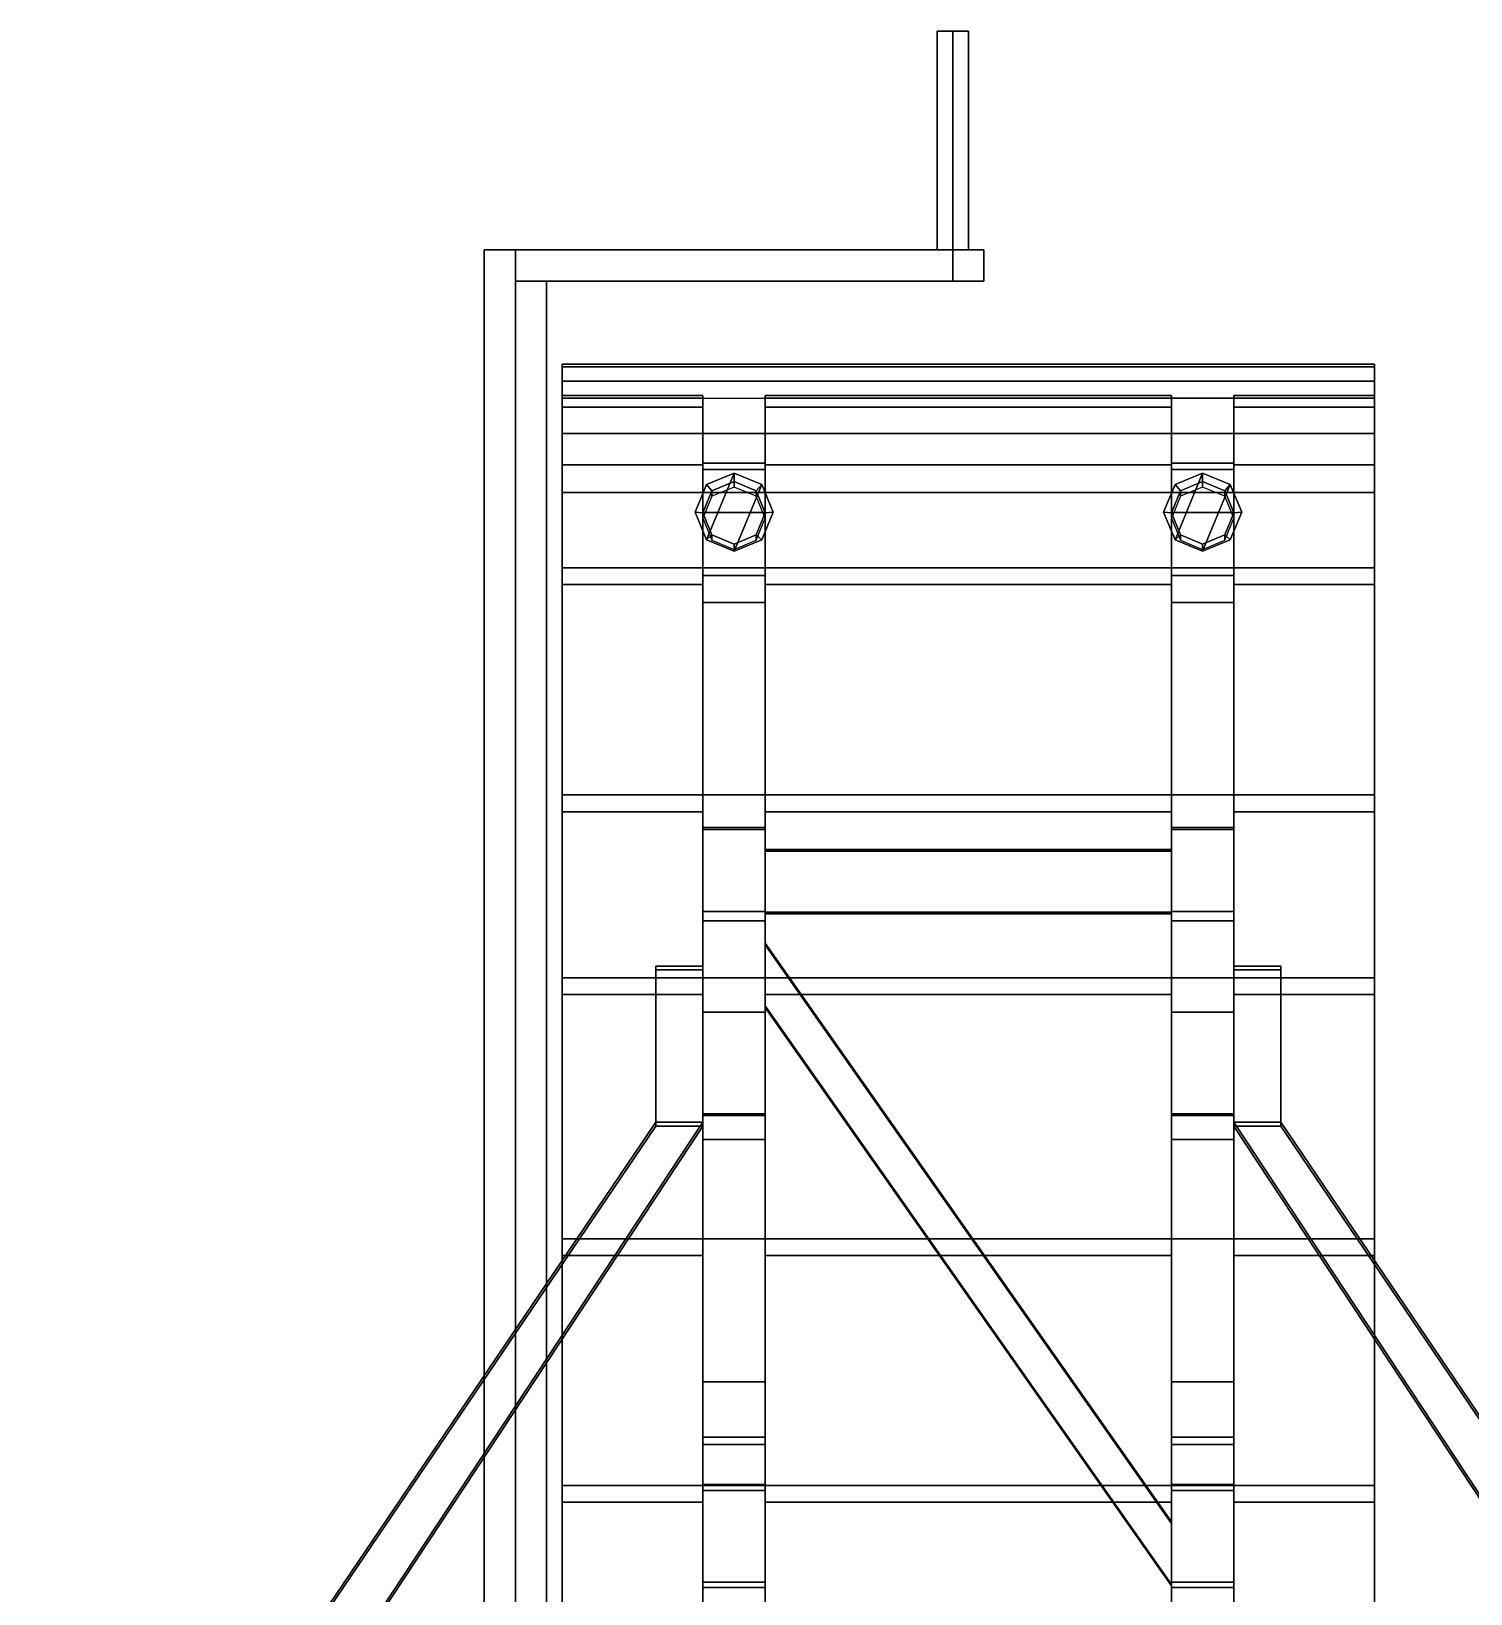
# Model space of a CAD drawing. Header units: millimetres. Extents: x -1 to 1, y -2.1 to 9.2.
# Drawn here: x -0.6 to 0.322, y 2.18 to 3.18 of the extents above; entities that cross this region are included whole.
import ezdxf

# ---------------------------------------------------------------- set-up
doc = ezdxf.new("R2010")
doc.units = ezdxf.units.MM
doc.layers.add('t2', color=1, linetype='Continuous')
doc.layers.add('tail', color=1, linetype='Continuous')

msp = doc.modelspace()

# ---------------------------------------------------------------- linework, layer by layer
at = {"layer": 't2'}
for points in [[(-0.1699999999999999, 2.903443832020124, 1.02773094739508), (-0.1699999999999999, 2.903443832020124, 1.02773094739508), (-0.1699999999999999, 2.946878488965033, 1.074630480038447), (-0.1699999999999999, 2.945133514129908, 1.124600021389402)], [(-0.1699999999999999, 2.903443832020124, 1.02773094739508), (-0.1699999999999999, 2.899351912383253, 1.002928147311986), (-0.1699999999999999, 2.939327545464017, 1.004324127180086), (-0.1699999999999999, 2.946878488965033, 1.074630480038447)], [(-0.1699999999999999, 2.136324934178491, 1.076343612519995), (-0.1699999999999999, 2.315167702381241, 1.075975791392374), (-0.1699999999999999, 2.945133514129908, 1.124600021389402), (-0.1699999999999999, 1.944338747587218, 1.129904092478446)], [(-0.1699999999999999, 2.945133514129908, 1.124600021389402), (-0.1699999999999999, 2.315167702381241, 1.075975791392374), (-0.1699999999999999, 2.551978934145131, 1.074503523782494)], [(-0.1699999999999999, 2.945133514129908, 1.124600021389402), (-0.1699999999999999, 2.551978934145131, 1.074503523782494), (-0.1699999999999999, 2.670129241281994, 1.074972278796082)], [(-0.1699999999999999, 2.670129241281994, 1.074972278796082), (-0.1699999999999999, 2.83151530599259, 1.074057074516429), (-0.1699999999999999, 2.945133514129908, 1.124600021389402)], [(-0.1699999999999999, 2.83151530599259, 1.074057074516429), (-0.1699999999999999, 2.903443832020124, 1.02773094739508), (-0.1699999999999999, 2.945133514129908, 1.124600021389402)], [(-0.1299999999999999, 2.945133514129908, 1.124600021389402), (-0.1299999999999999, 1.944338747587218, 1.129904092478446), (-0.1699999999999999, 1.944338747587218, 1.129904092478446), (-0.1699999999999999, 2.945133514129908, 1.124600021389402)], [(-0.1299999999999999, 2.945133514129908, 1.124600021389402), (-0.1299999999999999, 2.946878488965033, 1.074630480038447), (-0.1299999999999999, 2.903443832020124, 1.02773094739508)], [(-0.1299999999999999, 2.946878488965033, 1.074630480038447), (-0.1299999999999999, 2.939327545464017, 1.004324127180086), (-0.1299999999999999, 2.899351912383253, 1.002928147311986), (-0.1299999999999999, 2.903443832020124, 1.02773094739508)], [(-0.1299999999999999, 1.944338747587218, 1.129904092478446), (-0.1299999999999999, 2.945133514129908, 1.124600021389402), (-0.1299999999999999, 2.315167702381241, 1.075975791392374), (-0.1299999999999999, 2.136324934178491, 1.076343612519995)], [(-0.1299999999999999, 2.551978934145131, 1.074503523782494), (-0.1299999999999999, 2.551978934145131, 1.074503523782494), (-0.1299999999999999, 2.315167702381241, 1.075975791392374), (-0.1299999999999999, 2.945133514129908, 1.124600021389402)], [(-0.1299999999999999, 2.670129241281994, 1.074972278796082), (-0.1299999999999999, 2.670129241281994, 1.074972278796082), (-0.1299999999999999, 2.551978934145131, 1.074503523782494), (-0.1299999999999999, 2.945133514129908, 1.124600021389402)], [(-0.1299999999999999, 2.945133514129908, 1.124600021389402), (-0.1299999999999999, 2.945133514129908, 1.124600021389402), (-0.1299999999999999, 2.83151530599259, 1.074057074516429), (-0.1299999999999999, 2.670129241281994, 1.074972278796082)], [(-0.1299999999999999, 2.945133514129908, 1.124600021389402), (-0.1299999999999999, 2.945133514129908, 1.124600021389402), (-0.1299999999999999, 2.903443832020124, 1.02773094739508), (-0.1299999999999999, 2.83151530599259, 1.074057074516429)], [(-0.1699999999999999, 2.899351912383253, 1.002928147311986), (-0.1699999999999999, 2.871813152341856, 0.9319238045195739), (-0.1699999999999999, 2.902492867086478, 0.912982972880267), (-0.1699999999999999, 2.939327545464017, 1.004324127180086)], [(-0.1299999999999999, 2.939327545464017, 1.004324127180086), (-0.1299999999999999, 2.902492867086478, 0.912982972880267), (-0.1299999999999999, 2.871813152341856, 0.9319238045195739), (-0.1299999999999999, 2.899351912383253, 1.002928147311986)], [(-0.1299999999999999, 2.903443832020124, 1.02773094739508), (-0.1299999999999999, 2.899351912383253, 1.002928147311986), (-0.1699999999999999, 2.899351912383253, 1.002928147311986), (-0.1699999999999999, 2.903443832020124, 1.02773094739508)], [(-0.1299999999999999, 2.83151530599259, 1.074057074516429), (-0.1299999999999999, 2.903443832020124, 1.02773094739508), (-0.1699999999999999, 2.903443832020124, 1.02773094739508), (-0.1699999999999999, 2.83151530599259, 1.074057074516429)], [(-0.1699999999999999, 2.871813152341856, 0.9319238045195739), (-0.1699999999999999, 2.814292667489885, 0.8598724768260873), (-0.1699999999999999, 2.825682555628176, 0.8202458387123484), (-0.1699999999999999, 2.902492867086478, 0.912982972880267)], [(-0.1299999999999999, 2.902492867086478, 0.912982972880267), (-0.1299999999999999, 2.825682555628176, 0.8202458387123484), (-0.1299999999999999, 2.814292667489885, 0.8598724768260873), (-0.1299999999999999, 2.871813152341856, 0.9319238045195739)], [(-0.1299999999999999, 2.899351912383253, 1.002928147311986), (-0.1299999999999999, 2.871813152341856, 0.9319238045195739), (-0.1699999999999999, 2.871813152341856, 0.9319238045195739), (-0.1699999999999999, 2.899351912383253, 1.002928147311986)], [(-0.1299999999999999, 2.871813152341856, 0.9319238045195739), (-0.1299999999999999, 2.814292667489885, 0.8598724768260873), (-0.1699999999999999, 2.814292667489885, 0.8598724768260873), (-0.1699999999999999, 2.871813152341856, 0.9319238045195739)], [(-0.1299999999999999, 2.670129241281994, 1.074972278796082), (-0.1299999999999999, 2.83151530599259, 1.074057074516429), (-0.1699999999999999, 2.83151530599259, 1.074057074516429), (-0.1699999999999999, 2.670129241281994, 1.074972278796082)], [(-0.1699999999999999, 2.814292667489885, 0.8598724768260873), (-0.1699999999999999, 2.668920978008346, 0.7247167448082297), (-0.1699999999999999, 2.680310866146637, 0.6850901066944908), (-0.1699999999999999, 2.825682555628176, 0.8202458387123484)], [(-0.1299999999999999, 2.825682555628176, 0.8202458387123484), (-0.1299999999999999, 2.680310866146637, 0.6850901066944908), (-0.1299999999999999, 2.668920978008346, 0.7247167448082297), (-0.1299999999999999, 2.814292667489885, 0.8598724768260873)], [(-0.1299999999999999, 2.814292667489885, 0.8598724768260873), (-0.1299999999999999, 2.668920978008346, 0.7247167448082297), (-0.1699999999999999, 2.668920978008346, 0.7247167448082297), (-0.1699999999999999, 2.814292667489885, 0.8598724768260873)], [(-0.1699999999999999, 2.668920978008346, 0.7247167448082297), (-0.1699999999999999, 2.6103535082553, 0.6826471419253157), (-0.1699999999999999, 2.563175926640545, 0.6009509009286631), (-0.1699999999999999, 2.680310866146637, 0.6850901066944908)], [(-0.1299999999999999, 2.680310866146637, 0.6850901066944908), (-0.1299999999999999, 2.563175926640545, 0.6009509009286631), (-0.1299999999999999, 2.6103535082553, 0.6826471419253157), (-0.1299999999999999, 2.668920978008346, 0.7247167448082297)], [(-0.1699999999999999, 2.616398385414834, 0.9809229254827547), (-0.1699999999999999, 2.6103535082553, 0.6826471419253157), (-0.1699999999999999, 2.668920978008346, 0.7247167448082297), (-0.1699999999999999, 2.670129241281994, 1.074972278796082)], [(-0.1699999999999999, 2.551978934145131, 1.074503523782494), (-0.1699999999999999, 2.616398385414834, 0.9809229254827547), (-0.1699999999999999, 2.670129241281994, 1.074972278796082)], [(-0.1299999999999999, 2.668920978008346, 0.7247167448082297), (-0.1299999999999999, 2.670129241281994, 1.074972278796082), (-0.1699999999999999, 2.670129241281994, 1.074972278796082), (-0.1699999999999999, 2.668920978008346, 0.7247167448082297)], [(-0.1299999999999999, 2.670129241281994, 1.074972278796082), (-0.1299999999999999, 2.668920978008346, 0.7247167448082297), (-0.1299999999999999, 2.6103535082553, 0.6826471419253157), (-0.1299999999999999, 2.616398385414834, 0.9809229254827547)], [(-0.1299999999999999, 2.670129241281994, 1.074972278796082), (-0.1299999999999999, 2.670129241281994, 1.074972278796082), (-0.1299999999999999, 2.616398385414834, 0.9809229254827547), (-0.1299999999999999, 2.551978934145131, 1.074503523782494)], [(-0.1299999999999999, 2.616398385414834, 0.9809229254827547), (-0.1299999999999999, 2.6103535082553, 0.6826471419253157), (-0.1699999999999999, 2.6103535082553, 0.6826471419253157), (-0.1699999999999999, 2.616398385414834, 0.9809229254827547)], [(-0.1299999999999999, 2.551978934145131, 1.074503523782494), (-0.1299999999999999, 2.616398385414834, 0.9809229254827547), (-0.1699999999999999, 2.616398385414834, 0.9809229254827547), (-0.1699999999999999, 2.551978934145131, 1.074503523782494)], [(-0.1699999999999999, 2.486757858445831, 0.7325291391959978), (-0.1699999999999999, 2.485850197892884, 0.6235653319019472), (-0.1699999999999999, 2.6103535082553, 0.6826471419253157)], [(-0.1699999999999999, 2.6103535082553, 0.6826471419253157), (-0.1699999999999999, 2.275206953535115, 1.021156906846566), (-0.1699999999999999, 2.245695284514908, 0.9822631412171909), (-0.1699999999999999, 2.486757858445831, 0.7325291391959978)], [(-0.1299999999999999, 2.6103535082553, 0.6826471419253157), (-0.1299999999999999, 2.275206953535115, 1.021156906846566), (-0.1699999999999999, 2.275206953535115, 1.021156906846566), (-0.1699999999999999, 2.6103535082553, 0.6826471419253157)], [(-0.1699999999999999, 2.6103535082553, 0.6826471419253157), (-0.1699999999999999, 2.47046556055806, 0.5927223397205625), (-0.1699999999999999, 2.396071445783499, 0.5150667203277102), (-0.1699999999999999, 2.563175926640545, 0.6009509009286631)], [(-0.1699999999999999, 2.485850197892884, 0.6235653319019472), (-0.1699999999999999, 2.47046556055806, 0.5927223397205625), (-0.1699999999999999, 2.6103535082553, 0.6826471419253157)], [(-0.1299999999999999, 2.6103535082553, 0.6826471419253157), (-0.1299999999999999, 2.6103535082553, 0.6826471419253157), (-0.1299999999999999, 2.485850197892884, 0.6235653319019472), (-0.1299999999999999, 2.486757858445831, 0.7325291391959978)], [(-0.1299999999999999, 2.486757858445831, 0.7325291391959978), (-0.1299999999999999, 2.245695284514908, 0.9822631412171909), (-0.1299999999999999, 2.275206953535115, 1.021156906846566), (-0.1299999999999999, 2.6103535082553, 0.6826471419253157)], [(-0.1299999999999999, 2.563175926640545, 0.6009509009286631), (-0.1299999999999999, 2.396071445783499, 0.5150667203277102), (-0.1299999999999999, 2.47046556055806, 0.5927223397205625), (-0.1299999999999999, 2.6103535082553, 0.6826471419253157)], [(-0.1299999999999999, 2.6103535082553, 0.6826471419253157), (-0.1299999999999999, 2.6103535082553, 0.6826471419253157), (-0.1299999999999999, 2.47046556055806, 0.5927223397205625), (-0.1299999999999999, 2.485850197892884, 0.6235653319019472)], [(-0.1299999999999999, 2.315167702381241, 1.075975791392374), (-0.1299999999999999, 2.551978934145131, 1.074503523782494), (-0.1699999999999999, 2.551978934145131, 1.074503523782494), (-0.1699999999999999, 2.315167702381241, 1.075975791392374)], [(-0.1299999999999999, 2.486757858445831, 0.7325291391959978), (-0.1299999999999999, 2.485850197892884, 0.6235653319019472), (-0.1699999999999999, 2.485850197892884, 0.6235653319019472), (-0.1699999999999999, 2.486757858445831, 0.7325291391959978)], [(-0.1299999999999999, 2.245695284514908, 0.9822631412171909), (-0.1299999999999999, 2.486757858445831, 0.7325291391959978), (-0.1699999999999999, 2.486757858445831, 0.7325291391959978), (-0.1699999999999999, 2.245695284514908, 0.9822631412171909)], [(-0.1299999999999999, 2.485850197892884, 0.6235653319019472), (-0.1299999999999999, 2.47046556055806, 0.5927223397205625), (-0.1699999999999999, 2.47046556055806, 0.5927223397205625), (-0.1699999999999999, 2.485850197892884, 0.6235653319019472)], [(-0.1699999999999999, 2.47046556055806, 0.5927223397205625), (-0.1699999999999999, 2.279813210990147, 0.5059174690239379), (-0.1699999999999999, 2.238262883262594, 0.4495193512341645), (-0.1699999999999999, 2.396071445783499, 0.5150667203277102)], [(-0.1299999999999999, 2.47046556055806, 0.5927223397205625), (-0.1299999999999999, 2.279813210990147, 0.5059174690239379), (-0.1699999999999999, 2.279813210990147, 0.5059174690239379), (-0.1699999999999999, 2.47046556055806, 0.5927223397205625)], [(-0.1299999999999999, 2.396071445783499, 0.5150667203277102), (-0.1299999999999999, 2.238262883262594, 0.4495193512341645), (-0.1299999999999999, 2.279813210990147, 0.5059174690239379), (-0.1299999999999999, 2.47046556055806, 0.5927223397205625)], [(-0.1699999999999999, 2.275206953535115, 1.021156906846566), (-0.1699999999999999, 2.315167702381241, 1.075975791392374), (-0.1699999999999999, 2.136324934178491, 1.076343612519995), (-0.1699999999999999, 2.18690441750466, 0.9817123486456898)], [(-0.1299999999999999, 2.275206953535115, 1.021156906846566), (-0.1299999999999999, 2.315167702381241, 1.075975791392374), (-0.1699999999999999, 2.315167702381241, 1.075975791392374), (-0.1699999999999999, 2.275206953535115, 1.021156906846566)], [(-0.1299999999999999, 2.18690441750466, 0.9817123486456898), (-0.1299999999999999, 2.136324934178491, 1.076343612519995), (-0.1299999999999999, 2.315167702381241, 1.075975791392374), (-0.1299999999999999, 2.275206953535115, 1.021156906846566)], [(-0.1699999999999999, 2.279813210990147, 0.5059174690239379), (-0.1699999999999999, 2.098275856941766, 0.4467041245814187), (-0.1699999999999999, 2.079756330807638, 0.4039597986810005), (-0.1699999999999999, 2.238262883262594, 0.4495193512341645)], [(-0.1699999999999999, 2.279813210990147, 0.5059174690239379), (-0.1699999999999999, 2.2496274755236, 0.5131258613485765), (-0.1699999999999999, 2.098275856941766, 0.4467041245814187)], [(-0.1299999999999999, 2.279813210990147, 0.5059174690239379), (-0.1299999999999999, 2.2496274755236, 0.5131258613485765), (-0.1699999999999999, 2.2496274755236, 0.5131258613485765), (-0.1699999999999999, 2.279813210990147, 0.5059174690239379)], [(-0.1699999999999999, 2.18690441750466, 0.9817123486456898), (-0.1699999999999999, 2.245695284514908, 0.9822631412171909), (-0.1699999999999999, 2.275206953535115, 1.021156906846566)], [(-0.1299999999999999, 2.238262883262594, 0.4495193512341645), (-0.1299999999999999, 2.079756330807638, 0.4039597986810005), (-0.1299999999999999, 2.098275856941766, 0.4467041245814187), (-0.1299999999999999, 2.279813210990147, 0.5059174690239379)], [(-0.1299999999999999, 2.098275856941766, 0.4467041245814187), (-0.1299999999999999, 2.098275856941766, 0.4467041245814187), (-0.1299999999999999, 2.2496274755236, 0.5131258613485765), (-0.1299999999999999, 2.279813210990147, 0.5059174690239379)], [(-0.1299999999999999, 2.18690441750466, 0.9817123486456898), (-0.1299999999999999, 2.275206953535115, 1.021156906846566), (-0.1299999999999999, 2.245695284514908, 0.9822631412171909), (-0.1299999999999999, 2.18690441750466, 0.9817123486456898)], [(-0.1699999999999999, 2.2496274755236, 0.5131258613485765), (-0.1699999999999999, 2.183559922576699, 0.5833217713686136), (-0.1699999999999999, 2.126235922488343, 0.505643856218035), (-0.1699999999999999, 2.098275856941766, 0.4467041245814187)], [(-0.1299999999999999, 2.2496274755236, 0.5131258613485765), (-0.1299999999999999, 2.183559922576699, 0.5833217713686136), (-0.1699999999999999, 2.183559922576699, 0.5833217713686136), (-0.1699999999999999, 2.2496274755236, 0.5131258613485765)], [(-0.1299999999999999, 2.18690441750466, 0.9817123486456898), (-0.1299999999999999, 2.245695284514908, 0.9822631412171909), (-0.1699999999999999, 2.245695284514908, 0.9822631412171909), (-0.1699999999999999, 2.18690441750466, 0.9817123486456898)], [(-0.1299999999999999, 2.098275856941766, 0.4467041245814187), (-0.1299999999999999, 2.126235922488343, 0.505643856218035), (-0.1299999999999999, 2.183559922576699, 0.5833217713686136), (-0.1299999999999999, 2.2496274755236, 0.5131258613485765)], [(-0.1699999999999999, 2.183559922576699, 0.5833217713686136), (-0.1699999999999999, 2.18690441750466, 0.9817123486456898), (-0.1699999999999999, 2.136324934178491, 1.076343612519995), (-0.1699999999999999, 2.126235922488343, 0.505643856218035)], [(-0.1299999999999999, 2.183559922576699, 0.5833217713686136), (-0.1299999999999999, 2.18690441750466, 0.9817123486456898), (-0.1699999999999999, 2.18690441750466, 0.9817123486456898), (-0.1699999999999999, 2.183559922576699, 0.5833217713686136)], [(-0.1299999999999999, 2.126235922488343, 0.505643856218035), (-0.1299999999999999, 2.136324934178491, 1.076343612519995), (-0.1299999999999999, 2.18690441750466, 0.9817123486456898), (-0.1299999999999999, 2.183559922576699, 0.5833217713686136)]]:
    msp.add_3dface(points, dxfattribs=at)
at = {"layer": 'tail'}
for points in [[(-0.009999999999999953, 3.18, 0.7300000000000002), (-0.01999999999999996, 3.18, 0.7200000000000002), (-0.01999999999999996, 3.04, 0.7200000000000002), (-0.009999999999999953, 3.04, 0.7300000000000002)], [(-0.01999999999999996, 3.18, 0.7200000000000002), (-0.009999999999999953, 3.18, 0.7100000000000002), (-0.009999999999999953, 3.04, 0.7100000000000002), (-0.01999999999999996, 3.04, 0.7200000000000002)], [(-0.009999999999999953, 3.18, 0.7100000000000002), (-0.01999999999999996, 3.18, 0.7200000000000002), (-0.009999999999999953, 3.18, 0.7300000000000002), (5.551115123125783e-17, 3.18, 0.7200000000000002)], [(-0.009999999999999953, 3.18, 0.7100000000000002), (5.551115123125783e-17, 3.18, 0.7200000000000002), (5.551115123125783e-17, 3.04, 0.7200000000000002), (-0.009999999999999953, 3.04, 0.7100000000000002)], [(5.551115123125783e-17, 3.18, 0.7200000000000002), (-0.009999999999999953, 3.18, 0.7300000000000002), (-0.009999999999999953, 3.04, 0.7300000000000002), (5.551115123125783e-17, 3.04, 0.7200000000000002)], [(-0.29, 3.04, 0.7400000000000002), (-0.31, 3.04, 0.7200000000000002), (-0.31, 1.59, 0.7200000000000002), (-0.29, 1.59, 0.7400000000000002)], [(-0.31, 3.04, 0.7200000000000002), (-0.29, 3.04, 0.7000000000000002), (-0.29, 1.59, 0.7000000000000002), (-0.31, 1.59, 0.7200000000000002)], [(-0.009999999999999731, 3.04, 0.7000000000000002), (-0.29, 3.04, 0.7000000000000002), (-0.31, 3.04, 0.7200000000000002), (0.009999999999999842, 3.04, 0.7200000000000002)], [(-0.29, 3.04, 0.7400000000000002), (-0.009999999999999731, 3.04, 0.7400000000000002), (0.009999999999999842, 3.04, 0.7200000000000002), (-0.31, 3.04, 0.7200000000000002)], [(-0.29, 3.02, 0.7400000000000002), (-0.009999999999999731, 3.02, 0.7400000000000002), (-0.009999999999999731, 3.04, 0.7400000000000002), (-0.29, 3.04, 0.7400000000000002)], [(-0.009999999999999731, 3.02, 0.7000000000000002), (-0.29, 3.02, 0.7000000000000002), (-0.29, 3.04, 0.7000000000000002), (-0.009999999999999731, 3.04, 0.7000000000000002)], [(-0.009999999999999731, 3.04, 0.7000000000000002), (0.009999999999999842, 3.04, 0.7200000000000002), (0.009999999999999842, 3.02, 0.7200000000000002), (-0.009999999999999731, 3.02, 0.7000000000000002)], [(0.009999999999999842, 3.04, 0.7200000000000002), (-0.009999999999999731, 3.04, 0.7400000000000002), (-0.009999999999999731, 3.02, 0.7400000000000002), (0.009999999999999842, 3.02, 0.7200000000000002)], [(-0.29, 3.02, 0.7000000000000002), (-0.27, 3.02, 0.7200000000000002), (-0.27, 1.59, 0.7200000000000002), (-0.29, 1.59, 0.7000000000000002)], [(-0.27, 3.02, 0.7200000000000002), (-0.29, 3.02, 0.7400000000000002), (-0.29, 1.59, 0.7400000000000002), (-0.27, 1.59, 0.7200000000000002)], [(0.009999999999999842, 3.02, 0.7200000000000002), (-0.27, 3.02, 0.7200000000000002), (-0.29, 3.02, 0.7000000000000002), (-0.009999999999999731, 3.02, 0.7000000000000002)], [(-0.009999999999999731, 3.02, 0.7400000000000002), (-0.29, 3.02, 0.7400000000000002), (-0.27, 3.02, 0.7200000000000002), (0.009999999999999842, 3.02, 0.7200000000000002)], [(-0.26, 2.966866305505415, 1.075328469972497), (-0.26, 2.96512133067029, 1.125298011323452), (0.26, 2.96512133067029, 1.125298011323452), (0.26, 2.966866305505415, 1.075328469972497)], [(-0.26, 2.955889099347193, 0.9797609356556243), (-0.26, 2.966866305505415, 1.075328469972497), (0.26, 2.966866305505415, 1.075328469972497), (0.26, 2.955889099347193, 0.9797609356556243)], [(-0.26, 2.946878488965033, 1.074630480038447), (-0.26, 2.945133514129908, 1.124600021389402), (-0.26, 2.96512133067029, 1.125298011323452), (-0.26, 2.966866305505415, 1.075328469972497)], [(-0.26, 2.939327545464017, 1.004324127180086), (-0.26, 2.946878488965033, 1.074630480038447), (-0.26, 2.966866305505415, 1.075328469972497), (-0.26, 2.955889099347193, 0.9797609356556243)], [(-0.26, 2.96512133067029, 1.125298011323452), (-0.26, 2.945133514129908, 1.124600021389402), (0.26, 2.945133514129908, 1.124600021389402), (0.26, 2.96512133067029, 1.125298011323452)], [(0.26, 2.966866305505415, 1.075328469972497), (0.26, 2.96512133067029, 1.125298011323452), (0.26, 2.945133514129908, 1.124600021389402), (0.26, 2.946878488965033, 1.074630480038447)], [(0.26, 2.955889099347193, 0.9797609356556243), (0.26, 2.966866305505415, 1.075328469972497), (0.26, 2.946878488965033, 1.074630480038447), (0.26, 2.939327545464017, 1.004324127180086)], [(-0.26, 2.92248068362686, 0.913680962814317), (-0.26, 2.955889099347193, 0.9797609356556243), (0.26, 2.955889099347193, 0.9797609356556243), (0.26, 2.92248068362686, 0.9136809628143168)], [(-0.26, 2.902492867086478, 0.912982972880267), (-0.26, 2.939327545464017, 1.004324127180086), (-0.26, 2.955889099347193, 0.9797609356556243), (-0.26, 2.92248068362686, 0.913680962814317)], [(0.26, 2.92248068362686, 0.9136809628143168), (0.26, 2.955889099347193, 0.9797609356556243), (0.26, 2.939327545464017, 1.004324127180086), (0.26, 2.902492867086478, 0.912982972880267)], [(-0.26, 2.946878488965033, 1.074630480038447), (-0.26, 2.939327545464017, 1.004324127180086), (-0.17, 2.939327545464017, 1.004324127180086), (-0.17, 2.946878488965033, 1.074630480038447)], [(-0.26, 2.945133514129908, 1.124600021389402), (-0.26, 2.946878488965033, 1.074630480038447), (-0.17, 2.946878488965033, 1.074630480038447), (-0.17, 2.945133514129908, 1.124600021389402)], [(-0.13, 2.946878488965033, 1.074630480038447), (-0.13, 2.939327545464017, 1.004324127180086), (0.13, 2.939327545464017, 1.004324127180086), (0.13, 2.946878488965033, 1.074630480038447)], [(-0.13, 2.945133514129908, 1.124600021389402), (-0.13, 2.946878488965033, 1.074630480038447), (0.13, 2.946878488965033, 1.074630480038447), (0.13, 2.945133514129908, 1.124600021389402)], [(0.13, 2.946878488965033, 1.074630480038447), (0.13, 2.939327545464017, 1.004324127180086), (0.13, 2.899351912383253, 1.002928147311986), (0.13, 2.903443832020124, 1.02773094739508)], [(0.13, 2.945133514129908, 1.124600021389402), (0.13, 2.946878488965033, 1.074630480038447), (0.13, 2.903443832020124, 1.02773094739508)], [(0.13, 2.945133514129908, 1.124600021389402), (0.13, 1.944338747587218, 1.129904092478446), (0.17, 1.944338747587218, 1.129904092478446), (0.17, 2.945133514129908, 1.124600021389402)], [(0.13, 2.945133514129908, 1.124600021389402), (0.13, 2.945133514129908, 1.124600021389402), (0.13, 2.903443832020124, 1.02773094739508), (0.13, 2.83151530599259, 1.074057074516429)], [(0.13, 2.945133514129908, 1.124600021389402), (0.13, 2.945133514129908, 1.124600021389402), (0.13, 2.83151530599259, 1.074057074516429), (0.13, 2.670129241281994, 1.074972278796082)], [(0.13, 2.670129241281994, 1.074972278796082), (0.13, 2.670129241281994, 1.074972278796082), (0.13, 2.551978934145131, 1.074503523782494), (0.13, 2.945133514129908, 1.124600021389402)], [(0.13, 2.551978934145131, 1.074503523782494), (0.13, 2.551978934145131, 1.074503523782494), (0.13, 2.315167702381241, 1.075975791392374), (0.13, 2.945133514129908, 1.124600021389402)], [(0.13, 1.944338747587218, 1.129904092478446), (0.13, 2.945133514129908, 1.124600021389402), (0.13, 2.315167702381241, 1.075975791392374), (0.13, 2.136324934178491, 1.076343612519995)], [(0.17, 2.903443832020124, 1.02773094739508), (0.17, 2.899351912383253, 1.002928147311986), (0.17, 2.939327545464017, 1.004324127180086), (0.17, 2.946878488965033, 1.074630480038447)], [(0.17, 2.903443832020124, 1.02773094739508), (0.17, 2.903443832020124, 1.02773094739508), (0.17, 2.946878488965033, 1.074630480038447), (0.17, 2.945133514129908, 1.124600021389402)], [(0.17, 2.946878488965033, 1.074630480038447), (0.17, 2.939327545464017, 1.004324127180086), (0.26, 2.939327545464017, 1.004324127180086), (0.26, 2.946878488965033, 1.074630480038447)], [(0.17, 2.945133514129908, 1.124600021389402), (0.17, 2.946878488965033, 1.074630480038447), (0.26, 2.946878488965033, 1.074630480038447), (0.26, 2.945133514129908, 1.124600021389402)], [(0.17, 2.83151530599259, 1.074057074516429), (0.17, 2.903443832020124, 1.02773094739508), (0.17, 2.945133514129908, 1.124600021389402)], [(0.17, 2.670129241281994, 1.074972278796082), (0.17, 2.83151530599259, 1.074057074516429), (0.17, 2.945133514129908, 1.124600021389402)], [(0.17, 2.945133514129908, 1.124600021389402), (0.17, 2.551978934145131, 1.074503523782494), (0.17, 2.670129241281994, 1.074972278796082)], [(0.17, 2.945133514129908, 1.124600021389402), (0.17, 2.315167702381241, 1.075975791392374), (0.17, 2.551978934145131, 1.074503523782494)], [(0.17, 2.136324934178491, 1.076343612519995), (0.17, 2.315167702381241, 1.075975791392374), (0.17, 2.945133514129908, 1.124600021389402), (0.17, 1.944338747587218, 1.129904092478446)], [(-0.26, 2.939327545464017, 1.004324127180086), (-0.26, 2.902492867086478, 0.912982972880267), (-0.17, 2.902492867086478, 0.912982972880267), (-0.17, 2.939327545464017, 1.004324127180086)], [(-0.13, 2.939327545464017, 1.004324127180086), (-0.13, 2.902492867086478, 0.912982972880267), (0.13, 2.902492867086478, 0.912982972880267), (0.13, 2.939327545464017, 1.004324127180086)], [(0.13, 2.939327545464017, 1.004324127180086), (0.13, 2.902492867086478, 0.912982972880267), (0.13, 2.871813152341856, 0.9319238045195739), (0.13, 2.899351912383253, 1.002928147311986)], [(0.17, 2.899351912383253, 1.002928147311986), (0.17, 2.871813152341856, 0.9319238045195739), (0.17, 2.902492867086478, 0.912982972880267), (0.17, 2.939327545464017, 1.004324127180086)], [(0.17, 2.939327545464017, 1.004324127180086), (0.17, 2.902492867086478, 0.912982972880267), (0.26, 2.902492867086478, 0.912982972880267), (0.26, 2.939327545464017, 1.004324127180086)], [(-0.26, 2.884599020348246, 0.8523215333250713), (-0.26, 2.92248068362686, 0.913680962814317), (0.26, 2.92248068362686, 0.913680962814317), (0.26, 2.884599020348246, 0.8523215333250713)], [(-0.26, 2.825682555628176, 0.8202458387123484), (-0.26, 2.902492867086478, 0.912982972880267), (-0.26, 2.92248068362686, 0.913680962814317), (-0.26, 2.884599020348246, 0.8523215333250713)], [(0.26, 2.884599020348246, 0.8523215333250713), (0.26, 2.92248068362686, 0.913680962814317), (0.26, 2.902492867086478, 0.912982972880267), (0.26, 2.825682555628176, 0.8202458387123484)], [(-0.26, 2.902492867086478, 0.912982972880267), (-0.26, 2.825682555628176, 0.8202458387123484), (-0.17, 2.825682555628176, 0.8202458387123484), (-0.17, 2.902492867086478, 0.912982972880267)], [(-0.13, 2.902492867086478, 0.912982972880267), (-0.13, 2.825682555628176, 0.8202458387123484), (0.13, 2.825682555628176, 0.8202458387123484), (0.13, 2.902492867086478, 0.912982972880267)], [(0.13, 2.83151530599259, 1.074057074516429), (0.13, 2.903443832020124, 1.02773094739508), (0.17, 2.903443832020124, 1.02773094739508), (0.17, 2.83151530599259, 1.074057074516429)], [(0.13, 2.903443832020124, 1.02773094739508), (0.13, 2.899351912383253, 1.002928147311986), (0.17, 2.899351912383253, 1.002928147311986), (0.17, 2.903443832020124, 1.02773094739508)], [(0.13, 2.902492867086478, 0.912982972880267), (0.13, 2.825682555628176, 0.8202458387123484), (0.13, 2.814292667489885, 0.8598724768260873), (0.13, 2.871813152341856, 0.9319238045195739)], [(0.17, 2.871813152341856, 0.9319238045195739), (0.17, 2.814292667489885, 0.8598724768260873), (0.17, 2.825682555628176, 0.8202458387123484), (0.17, 2.902492867086478, 0.912982972880267)], [(0.17, 2.902492867086478, 0.912982972880267), (0.17, 2.825682555628176, 0.8202458387123484), (0.26, 2.825682555628176, 0.8202458387123484), (0.26, 2.902492867086478, 0.912982972880267)], [(-0.1676776695296637, 2.854368300764326, 1.232706989361786), (-0.15, 2.897019972210824, 1.231217560174765), (-0.1676776695296637, 2.889702102306367, 1.23147310582287), (-0.175, 2.872035201535346, 1.232090047592328)], [(-0.15, 2.847050430859869, 1.232962535009891), (-0.1323223304703363, 2.889702102306367, 1.23147310582287), (-0.15, 2.897019972210824, 1.231217560174765), (-0.1676776695296637, 2.854368300764326, 1.232706989361786)], [(-0.15, 2.891674023108703, 1.221398149388087), (-0.164142135623731, 2.885819727185138, 1.22160258590657), (-0.1676776695296637, 2.889702102306367, 1.23147310582287), (-0.15, 2.897019972210824, 1.231217560174765)], [(-0.15, 2.888184073438453, 1.121459066686177), (-0.164142135623731, 2.882329777514888, 1.12166350320466), (-0.164142135623731, 2.885819727185138, 1.22160258590657), (-0.15, 2.891674023108703, 1.221398149388087)], [(-0.1358578643762691, 2.885819727185138, 1.22160258590657), (-0.15, 2.891674023108703, 1.221398149388087), (-0.15, 2.897019972210824, 1.231217560174765), (-0.1323223304703363, 2.889702102306367, 1.23147310582287)], [(-0.1358578643762691, 2.882329777514888, 1.12166350320466), (-0.15, 2.888184073438453, 1.121459066686177), (-0.15, 2.891674023108703, 1.221398149388087), (-0.1358578643762691, 2.885819727185138, 1.22160258590657)], [(0.1323223304703363, 2.854368300764326, 1.232706989361786), (0.15, 2.897019972210824, 1.231217560174765), (0.1323223304703363, 2.889702102306367, 1.23147310582287), (0.125, 2.872035201535346, 1.232090047592328)], [(0.13, 2.899351912383253, 1.002928147311986), (0.13, 2.871813152341856, 0.9319238045195739), (0.17, 2.871813152341856, 0.9319238045195739), (0.17, 2.899351912383253, 1.002928147311986)], [(0.15, 2.891674023108703, 1.221398149388087), (0.1358578643762691, 2.885819727185138, 1.22160258590657), (0.1323223304703363, 2.889702102306367, 1.23147310582287), (0.15, 2.897019972210824, 1.231217560174765)], [(0.15, 2.847050430859869, 1.232962535009891), (0.1676776695296637, 2.889702102306367, 1.23147310582287), (0.15, 2.897019972210824, 1.231217560174765), (0.1323223304703363, 2.854368300764326, 1.232706989361786)], [(0.15, 2.888184073438453, 1.121459066686177), (0.1358578643762691, 2.882329777514888, 1.12166350320466), (0.1358578643762691, 2.885819727185138, 1.22160258590657), (0.15, 2.891674023108703, 1.221398149388087)], [(0.164142135623731, 2.885819727185138, 1.22160258590657), (0.15, 2.891674023108703, 1.221398149388087), (0.15, 2.897019972210824, 1.231217560174765), (0.1676776695296637, 2.889702102306367, 1.23147310582287)], [(0.164142135623731, 2.882329777514888, 1.12166350320466), (0.15, 2.888184073438453, 1.121459066686177), (0.15, 2.891674023108703, 1.221398149388087), (0.164142135623731, 2.885819727185138, 1.22160258590657)], [(-0.26, 2.836374453832417, 0.8006070171389912), (-0.26, 2.884599020348246, 0.8523215333250713), (0.26, 2.884599020348246, 0.8523215333250713), (0.26, 2.836374453832417, 0.8006070171389912)], [(-0.26, 2.825682555628176, 0.8202458387123484), (-0.26, 2.825682555628176, 0.8202458387123484), (-0.26, 2.884599020348246, 0.8523215333250713), (-0.26, 2.836374453832417, 0.8006070171389912)], [(-0.164142135623731, 2.885819727185138, 1.22160258590657), (-0.17, 2.871686206568321, 1.222096139322137), (-0.175, 2.872035201535346, 1.232090047592328), (-0.1676776695296637, 2.889702102306367, 1.23147310582287)], [(-0.164142135623731, 2.882329777514888, 1.12166350320466), (-0.17, 2.868196256898071, 1.122157056620227), (-0.17, 2.871686206568321, 1.222096139322137), (-0.164142135623731, 2.885819727185138, 1.22160258590657)], [(-0.1323223304703363, 2.854368300764326, 1.232706989361786), (-0.125, 2.872035201535346, 1.232090047592328), (-0.1323223304703363, 2.889702102306367, 1.23147310582287), (-0.15, 2.847050430859869, 1.232962535009891)], [(-0.13, 2.871686206568321, 1.222096139322137), (-0.1358578643762691, 2.885819727185138, 1.22160258590657), (-0.1323223304703363, 2.889702102306367, 1.23147310582287), (-0.125, 2.872035201535346, 1.232090047592328)], [(-0.13, 2.868196256898071, 1.122157056620227), (-0.1358578643762691, 2.882329777514888, 1.12166350320466), (-0.1358578643762691, 2.885819727185138, 1.22160258590657), (-0.13, 2.871686206568321, 1.222096139322137)], [(0.1358578643762691, 2.885819727185138, 1.22160258590657), (0.13, 2.871686206568321, 1.222096139322137), (0.125, 2.872035201535346, 1.232090047592328), (0.1323223304703363, 2.889702102306367, 1.23147310582287)], [(0.1358578643762691, 2.882329777514888, 1.12166350320466), (0.13, 2.868196256898071, 1.122157056620227), (0.13, 2.871686206568321, 1.222096139322137), (0.1358578643762691, 2.885819727185138, 1.22160258590657)], [(0.1676776695296637, 2.854368300764326, 1.232706989361786), (0.175, 2.872035201535346, 1.232090047592328), (0.1676776695296637, 2.889702102306367, 1.23147310582287), (0.15, 2.847050430859869, 1.232962535009891)], [(0.17, 2.871686206568321, 1.222096139322137), (0.164142135623731, 2.885819727185138, 1.22160258590657), (0.1676776695296637, 2.889702102306367, 1.23147310582287), (0.175, 2.872035201535346, 1.232090047592328)], [(0.17, 2.868196256898071, 1.122157056620227), (0.164142135623731, 2.882329777514888, 1.12166350320466), (0.164142135623731, 2.885819727185138, 1.22160258590657), (0.17, 2.871686206568321, 1.222096139322137)], [(0.26, 2.836374453832417, 0.8006070171389912), (0.26, 2.884599020348246, 0.8523215333250713), (0.26, 2.825682555628176, 0.8202458387123484)], [(-0.17, 2.871686206568321, 1.222096139322137), (-0.164142135623731, 2.857552685951504, 1.222589692737704), (-0.1676776695296637, 2.854368300764326, 1.232706989361786), (-0.175, 2.872035201535346, 1.232090047592328)], [(-0.17, 2.868196256898071, 1.122157056620227), (-0.164142135623731, 2.854062736281255, 1.122650610035794), (-0.164142135623731, 2.857552685951504, 1.222589692737704), (-0.17, 2.871686206568321, 1.222096139322137)], [(-0.1358578643762691, 2.857552685951504, 1.222589692737704), (-0.13, 2.871686206568321, 1.222096139322137), (-0.125, 2.872035201535346, 1.232090047592328), (-0.1323223304703363, 2.854368300764326, 1.232706989361786)], [(-0.1358578643762691, 2.854062736281255, 1.122650610035794), (-0.13, 2.868196256898071, 1.122157056620227), (-0.13, 2.871686206568321, 1.222096139322137), (-0.1358578643762691, 2.857552685951504, 1.222589692737704)], [(0.13, 2.871686206568321, 1.222096139322137), (0.1358578643762691, 2.857552685951504, 1.222589692737704), (0.1323223304703363, 2.854368300764326, 1.232706989361786), (0.125, 2.872035201535346, 1.232090047592328)], [(0.13, 2.871813152341856, 0.9319238045195739), (0.13, 2.814292667489885, 0.8598724768260873), (0.17, 2.814292667489885, 0.8598724768260873), (0.17, 2.871813152341856, 0.9319238045195739)], [(0.13, 2.868196256898071, 1.122157056620227), (0.1358578643762691, 2.854062736281255, 1.122650610035794), (0.1358578643762691, 2.857552685951504, 1.222589692737704), (0.13, 2.871686206568321, 1.222096139322137)], [(0.164142135623731, 2.857552685951504, 1.222589692737704), (0.17, 2.871686206568321, 1.222096139322137), (0.175, 2.872035201535346, 1.232090047592328), (0.1676776695296637, 2.854368300764326, 1.232706989361786)], [(0.164142135623731, 2.854062736281255, 1.122650610035794), (0.17, 2.868196256898071, 1.122157056620227), (0.17, 2.871686206568321, 1.222096139322137), (0.164142135623731, 2.857552685951504, 1.222589692737704)], [(-0.164142135623731, 2.857552685951504, 1.222589692737704), (-0.15, 2.851698390027939, 1.222794129256187), (-0.15, 2.847050430859869, 1.232962535009891), (-0.1676776695296637, 2.854368300764326, 1.232706989361786)], [(-0.164142135623731, 2.854062736281255, 1.122650610035794), (-0.15, 2.848208440357689, 1.122855046554277), (-0.15, 2.851698390027939, 1.222794129256187), (-0.164142135623731, 2.857552685951504, 1.222589692737704)], [(-0.15, 2.851698390027939, 1.222794129256187), (-0.1358578643762691, 2.857552685951504, 1.222589692737704), (-0.1323223304703363, 2.854368300764326, 1.232706989361786), (-0.15, 2.847050430859869, 1.232962535009891)], [(-0.15, 2.848208440357689, 1.122855046554277), (-0.1358578643762691, 2.854062736281255, 1.122650610035794), (-0.1358578643762691, 2.857552685951504, 1.222589692737704), (-0.15, 2.851698390027939, 1.222794129256187)], [(0.1358578643762691, 2.857552685951504, 1.222589692737704), (0.15, 2.851698390027939, 1.222794129256187), (0.15, 2.847050430859869, 1.232962535009891), (0.1323223304703363, 2.854368300764326, 1.232706989361786)], [(0.1358578643762691, 2.854062736281255, 1.122650610035794), (0.15, 2.848208440357689, 1.122855046554277), (0.15, 2.851698390027939, 1.222794129256187), (0.1358578643762691, 2.857552685951504, 1.222589692737704)], [(0.15, 2.848208440357689, 1.122855046554277), (0.164142135623731, 2.854062736281255, 1.122650610035794), (0.164142135623731, 2.857552685951504, 1.222589692737704), (0.15, 2.851698390027939, 1.222794129256187)], [(0.15, 2.851698390027939, 1.222794129256187), (0.164142135623731, 2.857552685951504, 1.222589692737704), (0.1676776695296637, 2.854368300764326, 1.232706989361786), (0.15, 2.847050430859869, 1.232962535009891)], [(-0.26, 2.691002764350878, 0.6654512851211336), (-0.26, 2.836374453832417, 0.8006070171389912), (0.26, 2.836374453832417, 0.8006070171389912), (0.26, 2.691002764350878, 0.6654512851211336)], [(-0.26, 2.836374453832417, 0.8006070171389912), (-0.26, 2.691002764350878, 0.6654512851211336), (-0.26, 2.680310866146637, 0.6850901066944908), (-0.26, 2.825682555628176, 0.8202458387123484)], [(0.13, 2.670129241281994, 1.074972278796082), (0.13, 2.83151530599259, 1.074057074516429), (0.17, 2.83151530599259, 1.074057074516429), (0.17, 2.670129241281994, 1.074972278796082)], [(0.26, 2.825682555628176, 0.8202458387123484), (0.26, 2.680310866146637, 0.6850901066944908), (0.26, 2.691002764350878, 0.6654512851211336), (0.26, 2.836374453832417, 0.8006070171389912)], [(-0.26, 2.825682555628176, 0.8202458387123484), (-0.26, 2.680310866146637, 0.6850901066944908), (-0.17, 2.680310866146637, 0.6850901066944908), (-0.17, 2.825682555628176, 0.8202458387123484)], [(-0.13, 2.825682555628176, 0.8202458387123484), (-0.13, 2.680310866146637, 0.6850901066944908), (0.13, 2.680310866146637, 0.6850901066944908), (0.13, 2.825682555628176, 0.8202458387123484)], [(0.13, 2.825682555628176, 0.8202458387123484), (0.13, 2.680310866146637, 0.6850901066944908), (0.13, 2.668920978008346, 0.7247167448082297), (0.13, 2.814292667489885, 0.8598724768260873)], [(0.17, 2.814292667489885, 0.8598724768260873), (0.17, 2.668920978008346, 0.7247167448082297), (0.17, 2.680310866146637, 0.6850901066944908), (0.17, 2.825682555628176, 0.8202458387123484)], [(0.17, 2.825682555628176, 0.8202458387123484), (0.17, 2.680310866146637, 0.6850901066944908), (0.26, 2.680310866146637, 0.6850901066944908), (0.26, 2.825682555628176, 0.8202458387123484)], [(0.13, 2.814292667489885, 0.8598724768260873), (0.13, 2.668920978008346, 0.7247167448082297), (0.17, 2.668920978008346, 0.7247167448082297), (0.17, 2.814292667489885, 0.8598724768260873)], [(-0.26, 2.573867824844786, 0.5813120793553059), (-0.26, 2.691002764350878, 0.6654512851211336), (0.26, 2.691002764350878, 0.6654512851211336), (0.26, 2.573867824844786, 0.5813120793553059)], [(-0.26, 2.691002764350878, 0.6654512851211336), (-0.26, 2.573867824844786, 0.5813120793553059), (-0.26, 2.563175926640545, 0.6009509009286631), (-0.26, 2.680310866146637, 0.6850901066944908)], [(0.26, 2.680310866146637, 0.6850901066944908), (0.26, 2.563175926640545, 0.6009509009286631), (0.26, 2.573867824844786, 0.5813120793553059), (0.26, 2.691002764350878, 0.6654512851211336)], [(-0.26, 2.680310866146637, 0.6850901066944908), (-0.26, 2.563175926640545, 0.6009509009286631), (-0.17, 2.563175926640545, 0.6009509009286631), (-0.17, 2.680310866146637, 0.6850901066944908)], [(-0.13, 2.680310866146637, 0.6850901066944908), (-0.13, 2.563175926640545, 0.6009509009286631), (0.13, 2.563175926640545, 0.6009509009286631), (0.13, 2.680310866146637, 0.6850901066944908)], [(0.13, 2.680310866146637, 0.6850901066944908), (0.13, 2.563175926640545, 0.6009509009286631), (0.13, 2.6103535082553, 0.6826471419253157), (0.13, 2.668920978008346, 0.7247167448082297)], [(0.17, 2.668920978008346, 0.7247167448082297), (0.17, 2.6103535082553, 0.6826471419253157), (0.17, 2.563175926640545, 0.6009509009286631), (0.17, 2.680310866146637, 0.6850901066944908)], [(0.17, 2.680310866146637, 0.6850901066944908), (0.17, 2.563175926640545, 0.6009509009286631), (0.26, 2.563175926640545, 0.6009509009286631), (0.26, 2.680310866146637, 0.6850901066944908)], [(0.13, 2.668920978008346, 0.7247167448082297), (0.13, 2.670129241281994, 1.074972278796082), (0.17, 2.670129241281994, 1.074972278796082), (0.17, 2.668920978008346, 0.7247167448082297)], [(0.13, 2.670129241281994, 1.074972278796082), (0.13, 2.670129241281994, 1.074972278796082), (0.13, 2.616398385414834, 0.9809229254827547), (0.13, 2.551978934145131, 1.074503523782494)], [(0.13, 2.670129241281994, 1.074972278796082), (0.13, 2.668920978008346, 0.7247167448082297), (0.13, 2.6103535082553, 0.6826471419253157), (0.13, 2.616398385414834, 0.9809229254827547)], [(0.17, 2.551978934145131, 1.074503523782494), (0.17, 2.616398385414834, 0.9809229254827547), (0.17, 2.670129241281994, 1.074972278796082)], [(0.17, 2.616398385414834, 0.9809229254827547), (0.17, 2.6103535082553, 0.6826471419253157), (0.17, 2.668920978008346, 0.7247167448082297), (0.17, 2.670129241281994, 1.074972278796082)], [(0.13, 2.654961179327347, 1.124473075615869), (0.13, 2.656008164228422, 1.094491350805295), (-0.13, 2.656008164228422, 1.094491350805295), (-0.13, 2.654961179327347, 1.124473075615869)], [(0.13, 2.656008164228422, 1.094491350805295), (0.13, 2.616032531147657, 1.093095370937195), (-0.13, 2.616032531147657, 1.093095370937195), (-0.13, 2.656008164228422, 1.094491350805295)], [(-0.13, 2.654961179327347, 1.124473075615869), (-0.13, 2.614985546246582, 1.123077095747768), (0.13, 2.614985546246582, 1.123077095747768), (0.13, 2.654961179327347, 1.124473075615869)], [(-0.13, 2.614985546246582, 1.123077095747768), (-0.13, 2.616032531147657, 1.093095370937195), (0.13, 2.616032531147657, 1.093095370937195), (0.13, 2.614985546246582, 1.123077095747768)], [(0.13, 2.616398385414834, 0.9809229254827547), (0.13, 2.6103535082553, 0.6826471419253157), (0.17, 2.6103535082553, 0.6826471419253157), (0.17, 2.616398385414834, 0.9809229254827547)], [(0.13, 2.551978934145131, 1.074503523782494), (0.13, 2.616398385414834, 0.9809229254827547), (0.17, 2.616398385414834, 0.9809229254827547), (0.17, 2.551978934145131, 1.074503523782494)], [(0.13, 2.6103535082553, 0.6826471419253157), (0.13, 2.275206953535115, 1.021156906846566), (0.17, 2.275206953535115, 1.021156906846566), (0.17, 2.6103535082553, 0.6826471419253157)], [(0.13, 2.486757858445831, 0.7325291391959978), (0.13, 2.245695284514908, 0.9822631412171909), (0.13, 2.275206953535115, 1.021156906846566), (0.13, 2.6103535082553, 0.6826471419253157)], [(0.13, 2.6103535082553, 0.6826471419253157), (0.13, 2.6103535082553, 0.6826471419253157), (0.13, 2.485850197892884, 0.6235653319019472), (0.13, 2.486757858445831, 0.7325291391959978)], [(0.13, 2.6103535082553, 0.6826471419253157), (0.13, 2.6103535082553, 0.6826471419253157), (0.13, 2.47046556055806, 0.5927223397205625), (0.13, 2.485850197892884, 0.6235653319019472)], [(0.13, 2.563175926640545, 0.6009509009286631), (0.13, 2.396071445783499, 0.5150667203277102), (0.13, 2.47046556055806, 0.5927223397205625), (0.13, 2.6103535082553, 0.6826471419253157)], [(0.17, 2.6103535082553, 0.6826471419253157), (0.17, 2.275206953535115, 1.021156906846566), (0.17, 2.245695284514908, 0.9822631412171909), (0.17, 2.486757858445831, 0.7325291391959978)], [(0.17, 2.486757858445831, 0.7325291391959978), (0.17, 2.485850197892884, 0.6235653319019472), (0.17, 2.6103535082553, 0.6826471419253157)], [(0.17, 2.485850197892884, 0.6235653319019472), (0.17, 2.47046556055806, 0.5927223397205625), (0.17, 2.6103535082553, 0.6826471419253157)], [(0.17, 2.6103535082553, 0.6826471419253157), (0.17, 2.47046556055806, 0.5927223397205625), (0.17, 2.396071445783499, 0.5150667203277102), (0.17, 2.563175926640545, 0.6009509009286631)], [(0.13, 2.224525133775086, 1.129454108574175), (0.13, 2.225572118676161, 1.099472383763602), (-0.13, 2.596044714607275, 1.092397381003145), (-0.13, 2.5949977297062, 1.122379105813718)], [(0.13, 2.225572118676161, 1.099472383763602), (0.13, 2.185596485595395, 1.098076403895502), (-0.13, 2.556069081526511, 1.091001401135045), (-0.13, 2.596044714607275, 1.092397381003145)], [(-0.13, 2.5949977297062, 1.122379105813718), (-0.13, 2.555022096625436, 1.120983125945618), (0.13, 2.18454950069432, 1.128058128706075), (0.13, 2.224525133775086, 1.129454108574175)], [(-0.2, 2.481479685643893, 0.6481284825434177), (-0.2, 2.479036720874717, 0.7180858404347545), (-0.2, 2.578975803576629, 0.7215757901050046), (-0.2, 2.581418768345804, 0.6516184322136678)], [(-0.2, 2.581418768345804, 0.6516184322136678), (-0.2, 2.578975803576629, 0.7215757901050046), (-0.17, 2.578975803576629, 0.7215757901050046), (-0.17, 2.581418768345804, 0.6516184322136678)], [(-0.17, 2.581418768345804, 0.6516184322136678), (-0.17, 2.481479685643893, 0.6481284825434177), (-0.2, 2.481479685643893, 0.6481284825434177), (-0.2, 2.581418768345804, 0.6516184322136678)], [(-0.17, 2.578975803576629, 0.7215757901050046), (-0.17, 2.479036720874717, 0.7180858404347545), (-0.17, 2.481479685643893, 0.6481284825434177), (-0.17, 2.581418768345804, 0.6516184322136678)], [(0.17, 2.581418768345804, 0.6516184322136678), (0.17, 2.481479685643893, 0.6481284825434177), (0.17, 2.479036720874717, 0.7180858404347545), (0.17, 2.578975803576629, 0.7215757901050046)], [(0.2, 2.578975803576629, 0.7215757901050046), (0.2, 2.581418768345804, 0.6516184322136678), (0.17, 2.581418768345804, 0.6516184322136678), (0.17, 2.578975803576629, 0.7215757901050046)], [(0.2, 2.581418768345804, 0.6516184322136678), (0.2, 2.481479685643893, 0.6481284825434177), (0.17, 2.481479685643893, 0.6481284825434177), (0.17, 2.581418768345804, 0.6516184322136678)], [(0.2, 2.479036720874717, 0.7180858404347545), (0.2, 2.481479685643893, 0.6481284825434177), (0.2, 2.581418768345804, 0.6516184322136678), (0.2, 2.578975803576629, 0.7215757901050046)], [(-0.26, 2.40676334398774, 0.4954278987543533), (-0.26, 2.573867824844786, 0.5813120793553059), (0.26, 2.573867824844786, 0.5813120793553059), (0.26, 2.40676334398774, 0.4954278987543531)], [(-0.26, 2.573867824844786, 0.5813120793553059), (-0.26, 2.40676334398774, 0.4954278987543533), (-0.26, 2.396071445783499, 0.5150667203277102), (-0.26, 2.563175926640545, 0.6009509009286631)], [(-0.2, 2.578975803576629, 0.7215757901050046), (-0.2, 2.479036720874717, 0.7180858404347545), (-0.17, 2.479036720874717, 0.7180858404347545), (-0.17, 2.578975803576629, 0.7215757901050046)], [(0.17, 2.578975803576629, 0.7215757901050046), (0.17, 2.479036720874717, 0.7180858404347545), (0.2, 2.479036720874717, 0.7180858404347545), (0.2, 2.578975803576629, 0.7215757901050046)], [(0.26, 2.563175926640545, 0.6009509009286631), (0.26, 2.396071445783499, 0.5150667203277102), (0.26, 2.40676334398774, 0.4954278987543531), (0.26, 2.573867824844786, 0.5813120793553059)], [(-0.26, 2.563175926640545, 0.6009509009286631), (-0.26, 2.396071445783499, 0.5150667203277102), (-0.17, 2.396071445783499, 0.5150667203277102), (-0.17, 2.563175926640545, 0.6009509009286631)], [(-0.13, 2.563175926640545, 0.6009509009286631), (-0.13, 2.396071445783499, 0.5150667203277102), (0.13, 2.396071445783499, 0.5150667203277102), (0.13, 2.563175926640545, 0.6009509009286631)], [(0.17, 2.563175926640545, 0.6009509009286631), (0.17, 2.396071445783499, 0.5150667203277102), (0.26, 2.396071445783499, 0.5150667203277102), (0.26, 2.563175926640545, 0.6009509009286631)], [(-0.13, 2.555022096625436, 1.120983125945618), (-0.13, 2.556069081526511, 1.091001401135045), (0.13, 2.185596485595395, 1.098076403895502), (0.13, 2.18454950069432, 1.128058128706075)], [(0.13, 2.315167702381241, 1.075975791392374), (0.13, 2.551978934145131, 1.074503523782494), (0.17, 2.551978934145131, 1.074503523782494), (0.17, 2.315167702381241, 1.075975791392374)], [(-0.5999999999999999, 1.890792112801551, 0.6575195042995152), (-0.5999999999999999, 1.888698142999401, 0.7174829539206609), (-0.2, 2.479036720874719, 0.7180858404347545), (-0.2, 2.481479685643894, 0.6481284825434177)], [(-0.1700000000000001, 2.481479685643894, 0.6481284825434177), (-0.56, 1.890792112801551, 0.6575195042995152), (-0.5999999999999999, 1.890792112801551, 0.6575195042995152), (-0.2, 2.481479685643894, 0.6481284825434177)], [(-0.17, 2.479036720874719, 0.7180858404347545), (-0.56, 1.888698142999401, 0.7174829539206609), (-0.56, 1.890792112801551, 0.6575195042995152), (-0.1700000000000001, 2.481479685643894, 0.6481284825434177)], [(0.13, 2.245695284514908, 0.9822631412171909), (0.13, 2.486757858445831, 0.7325291391959978), (0.17, 2.486757858445831, 0.7325291391959978), (0.17, 2.245695284514908, 0.9822631412171909)], [(0.13, 2.486757858445831, 0.7325291391959978), (0.13, 2.485850197892884, 0.6235653319019472), (0.17, 2.485850197892884, 0.6235653319019472), (0.17, 2.486757858445831, 0.7325291391959978)], [(0.13, 2.485850197892884, 0.6235653319019472), (0.13, 2.47046556055806, 0.5927223397205625), (0.17, 2.47046556055806, 0.5927223397205625), (0.17, 2.485850197892884, 0.6235653319019472)], [(0.17, 2.481479685643894, 0.6481284825434177), (0.56, 1.890792112801551, 0.6575195042995152), (0.56, 1.888698142999401, 0.7174829539206609), (0.17, 2.479036720874719, 0.7180858404347545)], [(0.2, 2.481479685643894, 0.6481284825434177), (0.5999999999999999, 1.890792112801551, 0.6575195042995152), (0.56, 1.890792112801551, 0.6575195042995152), (0.17, 2.481479685643894, 0.6481284825434177)], [(0.5999999999999999, 1.888698142999401, 0.7174829539206609), (0.5999999999999999, 1.890792112801551, 0.6575195042995152), (0.2, 2.481479685643894, 0.6481284825434177), (0.2, 2.479036720874719, 0.7180858404347545)], [(-0.2, 2.479036720874719, 0.7180858404347545), (-0.5999999999999999, 1.888698142999401, 0.7174829539206609), (-0.56, 1.888698142999401, 0.7174829539206609), (-0.17, 2.479036720874719, 0.7180858404347545)], [(0.17, 2.479036720874719, 0.7180858404347545), (0.56, 1.888698142999401, 0.7174829539206609), (0.5999999999999999, 1.888698142999401, 0.7174829539206609), (0.2, 2.479036720874719, 0.7180858404347545)], [(0.13, 2.47046556055806, 0.5927223397205625), (0.13, 2.279813210990147, 0.5059174690239379), (0.17, 2.279813210990147, 0.5059174690239379), (0.17, 2.47046556055806, 0.5927223397205625)], [(0.13, 2.396071445783499, 0.5150667203277102), (0.13, 2.238262883262594, 0.4495193512341645), (0.13, 2.279813210990147, 0.5059174690239379), (0.13, 2.47046556055806, 0.5927223397205625)], [(0.17, 2.47046556055806, 0.5927223397205625), (0.17, 2.279813210990147, 0.5059174690239379), (0.17, 2.238262883262594, 0.4495193512341645), (0.17, 2.396071445783499, 0.5150667203277102)], [(-0.26, 2.248954781466835, 0.4298805296608071), (-0.26, 2.40676334398774, 0.4954278987543533), (0.26, 2.40676334398774, 0.4954278987543533), (0.26, 2.248954781466835, 0.4298805296608071)], [(-0.26, 2.40676334398774, 0.4954278987543531), (-0.26, 2.248954781466835, 0.4298805296608071), (-0.26, 2.238262883262594, 0.4495193512341645), (-0.26, 2.396071445783499, 0.5150667203277102)], [(0.26, 2.396071445783499, 0.5150667203277102), (0.26, 2.238262883262594, 0.4495193512341645), (0.26, 2.248954781466835, 0.4298805296608071), (0.26, 2.40676334398774, 0.4954278987543531)], [(-0.26, 2.396071445783499, 0.5150667203277102), (-0.26, 2.238262883262594, 0.4495193512341645), (-0.17, 2.238262883262594, 0.4495193512341645), (-0.17, 2.396071445783499, 0.5150667203277102)], [(-0.13, 2.396071445783499, 0.5150667203277102), (-0.13, 2.238262883262594, 0.4495193512341645), (0.13, 2.238262883262594, 0.4495193512341645), (0.13, 2.396071445783499, 0.5150667203277102)], [(0.17, 2.396071445783499, 0.5150667203277102), (0.17, 2.238262883262594, 0.4495193512341645), (0.26, 2.238262883262594, 0.4495193512341645), (0.26, 2.396071445783499, 0.5150667203277102)], [(0.13, 2.275206953535115, 1.021156906846566), (0.13, 2.315167702381241, 1.075975791392374), (0.17, 2.315167702381241, 1.075975791392374), (0.17, 2.275206953535115, 1.021156906846566)], [(0.13, 2.18690441750466, 0.9817123486456898), (0.13, 2.136324934178491, 1.076343612519995), (0.13, 2.315167702381241, 1.075975791392374), (0.13, 2.275206953535115, 1.021156906846566)], [(0.17, 2.275206953535115, 1.021156906846566), (0.17, 2.315167702381241, 1.075975791392374), (0.17, 2.136324934178491, 1.076343612519995), (0.17, 2.18690441750466, 0.9817123486456898)], [(0.13, 2.279813210990147, 0.5059174690239379), (0.13, 2.2496274755236, 0.5131258613485765), (0.17, 2.2496274755236, 0.5131258613485765), (0.17, 2.279813210990147, 0.5059174690239379)], [(0.13, 2.098275856941766, 0.4467041245814187), (0.13, 2.098275856941766, 0.4467041245814187), (0.13, 2.2496274755236, 0.5131258613485765), (0.13, 2.279813210990147, 0.5059174690239379)], [(0.13, 2.238262883262594, 0.4495193512341645), (0.13, 2.079756330807638, 0.4039597986810005), (0.13, 2.098275856941766, 0.4467041245814187), (0.13, 2.279813210990147, 0.5059174690239379)], [(0.13, 2.18690441750466, 0.9817123486456898), (0.13, 2.275206953535115, 1.021156906846566), (0.13, 2.245695284514908, 0.9822631412171909), (0.13, 2.18690441750466, 0.9817123486456898)], [(0.17, 2.279813210990147, 0.5059174690239379), (0.17, 2.2496274755236, 0.5131258613485765), (0.17, 2.098275856941766, 0.4467041245814187)], [(0.17, 2.279813210990147, 0.5059174690239379), (0.17, 2.098275856941766, 0.4467041245814187), (0.17, 2.079756330807638, 0.4039597986810005), (0.17, 2.238262883262594, 0.4495193512341645)], [(0.17, 2.18690441750466, 0.9817123486456898), (0.17, 2.245695284514908, 0.9822631412171909), (0.17, 2.275206953535115, 1.021156906846566)], [(-0.26, 2.090448229011879, 0.3843209771076431), (-0.26, 2.248954781466835, 0.4298805296608071), (0.26, 2.248954781466835, 0.4298805296608071), (0.26, 2.090448229011879, 0.3843209771076431)], [(-0.26, 2.248954781466835, 0.4298805296608073), (-0.26, 2.090448229011879, 0.3843209771076431), (-0.26, 2.079756330807638, 0.4039597986810005), (-0.26, 2.238262883262594, 0.4495193512341645)], [(0.13, 2.2496274755236, 0.5131258613485765), (0.13, 2.183559922576699, 0.5833217713686136), (0.17, 2.183559922576699, 0.5833217713686136), (0.17, 2.2496274755236, 0.5131258613485765)], [(0.13, 2.098275856941766, 0.4467041245814187), (0.13, 2.126235922488343, 0.505643856218035), (0.13, 2.183559922576699, 0.5833217713686136), (0.13, 2.2496274755236, 0.5131258613485765)], [(0.13, 2.18690441750466, 0.9817123486456898), (0.13, 2.245695284514908, 0.9822631412171909), (0.17, 2.245695284514908, 0.9822631412171909), (0.17, 2.18690441750466, 0.9817123486456898)], [(0.17, 2.2496274755236, 0.5131258613485765), (0.17, 2.183559922576699, 0.5833217713686136), (0.17, 2.126235922488343, 0.505643856218035), (0.17, 2.098275856941766, 0.4467041245814187)], [(0.26, 2.238262883262594, 0.4495193512341645), (0.26, 2.079756330807638, 0.4039597986810005), (0.26, 2.090448229011879, 0.3843209771076431), (0.26, 2.248954781466835, 0.4298805296608073)], [(-0.26, 2.238262883262594, 0.4495193512341645), (-0.26, 2.079756330807638, 0.4039597986810005), (-0.17, 2.079756330807638, 0.4039597986810005), (-0.17, 2.238262883262594, 0.4495193512341645)], [(-0.13, 2.238262883262594, 0.4495193512341645), (-0.13, 2.079756330807638, 0.4039597986810005), (0.13, 2.079756330807638, 0.4039597986810005), (0.13, 2.238262883262594, 0.4495193512341645)], [(0.17, 2.238262883262594, 0.4495193512341645), (0.17, 2.079756330807638, 0.4039597986810005), (0.26, 2.079756330807638, 0.4039597986810005), (0.26, 2.238262883262594, 0.4495193512341645)], [(0.13, 2.183559922576699, 0.5833217713686136), (0.13, 2.18690441750466, 0.9817123486456898), (0.17, 2.18690441750466, 0.9817123486456898), (0.17, 2.183559922576699, 0.5833217713686136)], [(0.13, 2.126235922488343, 0.505643856218035), (0.13, 2.136324934178491, 1.076343612519995), (0.13, 2.18690441750466, 0.9817123486456898), (0.13, 2.183559922576699, 0.5833217713686136)], [(0.17, 2.183559922576699, 0.5833217713686136), (0.17, 2.18690441750466, 0.9817123486456898), (0.17, 2.136324934178491, 1.076343612519995), (0.17, 2.126235922488343, 0.505643856218035)]]:
    msp.add_3dface(points, dxfattribs=at)

doc.saveas('drawing.dxf')
